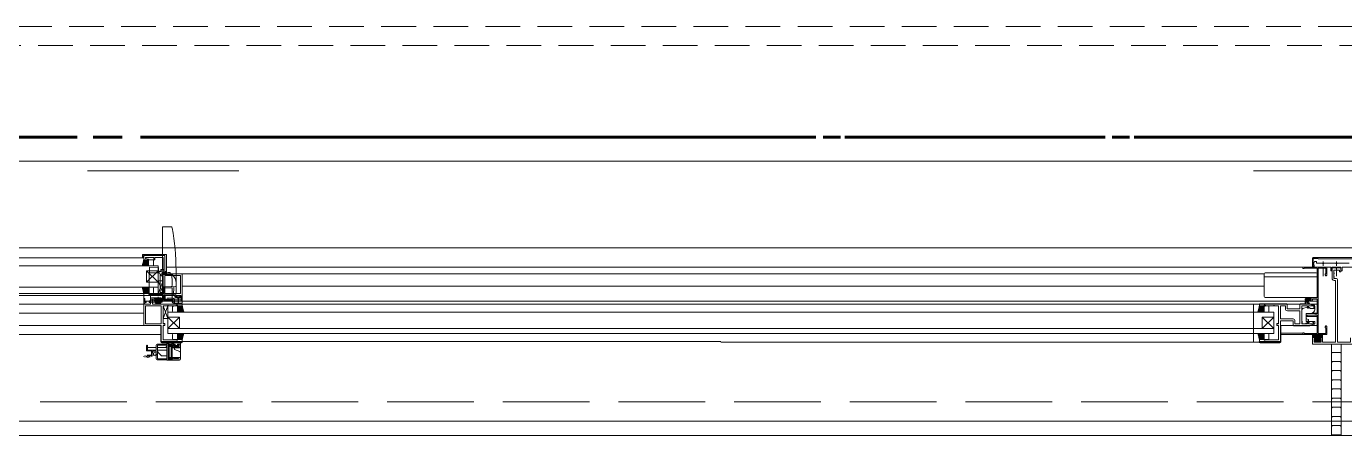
# Model space of a CAD drawing. Units: millimetres at full size, sheet at 1:30. Extents: x -16828 to 149130, y 47892 to 100313.
# Drawn here: x 1826 to 3193, y 50641 to 51066 of the extents above; entities that cross this region are included whole.
import ezdxf

# ---------------------------------------------------------------- set-up
doc = ezdxf.new("R2010")
doc.units = ezdxf.units.MM
doc.header["$LTSCALE"] = 30
for name, pattern in [('CHAIN2', [12, 9, -1, 1, -1]), ('DASHED1', [1.8, 1.2, -0.6]), ('DASHED3', [4, 3, -1]), ('DOUBLE_CHAIN1', [8.8, 5, -1, 0.6, -0.6, 0.6, -1])]:
    doc.linetypes.add(name, pattern=pattern)
for name, color, linetype, lineweight in [('0-0', 7, 'CHAIN2', 15), ('0-1', 7, 'Continuous', 15), ('2-0_通芯', 7, 'DOUBLE_CHAIN1', 15), ('2-A_建具', 7, 'Continuous', 15)]:
    doc.layers.add(name, color=color, linetype=linetype, lineweight=lineweight)

msp = doc.modelspace()

# ---------------------------------------------------------------- linework, layer by layer
at = {"layer": '0-0', "color": 1, "lineweight": 60}
msp.add_line((-9565.04, 50950.86), (35684.96, 50950.86), dxfattribs=at)
at = {"layer": '0-1'}
for p, q in [((459.96, 50835.86), (5909.96, 50835.86)), ((-6110.04, 50655.86), (31079.96, 50655.86))]:
    msp.add_line(p, q, dxfattribs=at)
at = {"layer": '0-1', "linetype": 'DASHED3'}
msp.add_line((-1280.04, 50675.86), (21780.96, 50675.86), dxfattribs=at)
at = {"layer": '2-0_通芯', "color": 1, "lineweight": 60}
msp.add_line((-10727.74, 50950.86), (35684.96, 50950.86), dxfattribs=at)
at = {"layer": '2-A_建具', "linetype": 'DASHED1'}
for p, q in [((1275.96, 51065.86), (5093.96, 51065.86)), ((649.96, 51045.86), (5719.96, 51045.86))]:
    msp.add_line(p, q, dxfattribs=at)
at = {"layer": '2-A_建具'}
for p, q in [((649.96, 50925.86), (5719.96, 50925.86)), ((1888.96, 50915.86), (2045.96, 50915.86)), ((3323.46, 50915.86), (3098.96, 50915.86)), ((1966.96, 50857.35), (1966.96, 50813.49)), ((1976.15, 50857.55), (1967.48, 50857.85)), ((1946.26, 50828.96), (1970.96, 50828.96)), ((1946.26, 50828.96), (1946.26, 50825.56)), ((1947.46, 50827.26), (1947.46, 50824.06)), ((1968.96, 50827.76), (1947.96, 50827.76)), ((1970.96, 50828.96), (1970.96, 50808.96)), ((1962.46, 50817.06), (814.96, 50817.06)), ((1947.46, 50825.56), (1388.71, 50825.56)), ((1947.46, 50823.56), (1945.96, 50817.06)), ((1952.23, 50823.56), (1946.03, 50817.36)), ((1946.36, 50817.06), (1946.03, 50817.39)), ((1947.77, 50817.06), (1946.3, 50818.53)), ((1950.82, 50823.56), (1946.45, 50819.2)), ((1949.19, 50817.06), (1946.56, 50819.68)), ((1950.6, 50817.06), (1946.83, 50820.83)), ((1949.4, 50823.56), (1946.88, 50821.03)), ((1952.02, 50817.06), (1947.1, 50821.98)), ((1952.46, 50822.37), (1947.15, 50817.06)), ((1947.99, 50823.56), (1947.3, 50822.87)), ((1952.46, 50818.03), (1947.36, 50823.13)), ((1952.46, 50823.56), (1947.46, 50823.56)), ((1952.46, 50819.45), (1948.34, 50823.56)), ((1952.46, 50820.96), (1948.56, 50817.06)), ((1952.46, 50820.86), (1949.76, 50823.56)), ((1952.46, 50819.55), (1949.97, 50817.06)), ((1952.46, 50822.27), (1951.17, 50823.56)), ((1952.46, 50818.13), (1951.39, 50817.06)), ((1952.46, 50817.06), (1952.46, 50823.56)), ((1952.46, 50822.56), (1952.46, 50818.06)), ((1956.46, 50823.56), (1953.46, 50823.56)), ((1953.46, 50817.06), (1956.46, 50817.06)), ((1962.32, 50815.56), (1953.57, 50815.86)), ((1957.46, 50818.06), (1957.46, 50822.56)), ((1962.46, 50788.49), (1962.46, 50817.06)), ((1962.8, 50815.1), (1963.26, 50809.87)), ((1968.46, 50813.49), (1965.06, 50813.49)), ((1965.06, 50810.88), (1965.06, 50813.49)), ((3174.46, 50815.86), (1970.96, 50815.86)), ((3159.96, 50816.36), (3159.96, 50824.86)), ((3160.76, 50816.36), (3159.96, 50816.36)), ((3161.87, 50818.28), (3160.76, 50816.36)), ((3160.96, 50825.86), (3208.96, 50825.86)), ((3160.96, 50824.86), (3160.96, 50818.81)), ((3165.96, 50824.86), (3160.96, 50824.86)), ((3160.96, 50818.81), (3161.87, 50818.28)), ((3161.19, 50818.77), (3162.24, 50821.66)), ((3161.61, 50818.05), (3161.41, 50818.16)), ((3161.76, 50816.86), (3161.76, 50817.79)), ((3162.53, 50821.86), (3163.76, 50821.86)), ((3178.86, 50815.86), (3162.76, 50815.86)), ((3164.26, 50821.36), (3164.26, 50820.16)), ((3164.56, 50819.86), (3170.49, 50819.86)), ((3165.96, 50824.46), (3165.96, 50824.86)), ((3203.96, 50824.46), (3165.96, 50824.46)), ((3171.16, 50817.18), (3171.16, 50821.74)), ((3171.16, 50814.98), (3171.16, 50816.18)), ((3171.16, 50806.34), (3171.16, 50813.98)), ((3171.83, 50819.86), (3184.29, 50819.86)), ((3174.96, 50807.36), (3174.96, 50815.36)), ((3179.16, 50812.36), (3179.16, 50815.56)), ((3180.26, 50815.56), (3180.26, 50812.36)), ((3189.36, 50815.86), (3180.56, 50815.86)), ((3184.96, 50817.18), (3184.96, 50821.74)), ((3184.96, 50814.98), (3184.96, 50816.18)), ((3184.96, 50806.34), (3184.96, 50813.98)), ((3185.63, 50819.86), (3198.09, 50819.86)), ((3189.66, 50812.36), (3189.66, 50815.56)), ((3190.76, 50815.56), (3190.76, 50812.36)), ((3207.16, 50815.86), (3191.06, 50815.86)), ((1950.46, 50812.06), (1962.46, 50812.06)), ((1950.46, 50812.06), (1962.46, 50800.06)), ((1950.46, 50800.06), (1962.46, 50812.06)), ((1950.46, 50812.06), (1950.46, 50800.06)), ((1962.46, 50800.06), (1950.46, 50800.06)), ((1967.46, 50801.49), (1962.46, 50801.49)), ((1967.46, 50801.49), (1962.46, 50788.49)), ((1967.46, 50788.49), (1962.46, 50801.49)), ((1965.06, 50811.26), (1963.49, 50811.29)), ((1964.46, 50808.52), (1964.46, 50788.75)), ((1968.46, 50812.82), (1965.06, 50812.82)), ((1965.06, 50810.88), (1968.46, 50810.88)), ((1966.96, 50782.37), (1966.96, 50810.74)), ((1966.96, 50806.37), (1967.19, 50807.92)), ((1967.7, 50808.35), (1976.55, 50808.04)), ((1968.46, 50810.88), (1968.46, 50808.32)), ((1970.46, 50811.54), (1970.46, 50808.25)), ((1974.96, 50809.81), (1974.96, 50808.96)), ((1980.96, 50812.47), (1980.96, 50788.13)), ((1987.46, 50808.96), (1987.46, 50778.37)), ((3109.96, 50808.96), (3109.96, 50785.46)), ((3164.96, 50805.92), (3109.96, 50805.92)), ((3163.96, 50809.96), (3110.96, 50809.96)), ((3179.76, 50811.86), (3179.66, 50811.86)), ((3185.92, 50803.06), (3185.92, 50737.79)), ((3190.26, 50811.86), (3190.16, 50811.86)), ((1962.46, 50795.06), (814.96, 50795.06)), ((1952.46, 50788.56), (824.96, 50788.56)), ((1947.76, 50786.56), (1388.71, 50786.56)), ((1947.46, 50788.56), (1945.96, 50795.06)), ((1946.36, 50795.06), (1946.03, 50794.74)), ((1952.23, 50788.56), (1946.03, 50794.76)), ((1947.77, 50795.06), (1946.3, 50793.59)), ((1950.82, 50788.56), (1946.45, 50792.93)), ((1949.19, 50795.06), (1946.56, 50792.44)), ((1950.6, 50795.06), (1946.83, 50791.29)), ((1949.4, 50788.56), (1946.88, 50791.09)), ((1952.02, 50795.06), (1947.1, 50790.14)), ((1952.46, 50789.75), (1947.15, 50795.06)), ((1947.99, 50788.56), (1947.3, 50789.25)), ((1952.46, 50794.09), (1947.36, 50788.99)), ((1947.46, 50788.06), (1947.46, 50755.16)), ((1947.46, 50786.56), (1969.53, 50786.55)), ((1952.46, 50792.68), (1948.34, 50788.56)), ((1952.46, 50791.16), (1948.56, 50795.06)), ((1952.46, 50791.26), (1949.76, 50788.56)), ((1952.46, 50792.58), (1949.97, 50795.06)), ((1952.46, 50789.85), (1951.17, 50788.56)), ((1952.46, 50793.99), (1951.39, 50795.06)), ((1952.46, 50795.06), (1952.46, 50787.86)), ((1952.46, 50789.56), (1952.46, 50794.06)), ((1952.96, 50787.37), (1963.49, 50787.74)), ((1952.96, 50787.27), (1966.96, 50787.52)), ((1953.46, 50795.06), (1956.46, 50795.06)), ((1956.46, 50788.56), (1953.46, 50788.56)), ((1957.46, 50794.06), (1957.46, 50789.56)), ((1966.96, 50789.64), (1964.46, 50789.61)), ((1979.99, 50795.83), (1967.48, 50795.39)), ((1967.96, 50794.37), (1976.83, 50794.37)), ((1968.46, 50795.42), (1968.46, 50781.87)), ((1968.46, 50786.92), (1977.29, 50787.23)), ((1969.53, 50780.56), (1969.53, 50786.56)), ((1976.96, 50799.37), (1976.96, 50796.67)), ((1976.96, 50793.87), (1976.96, 50779.87)), ((1979.99, 50787.13), (1976.98, 50787.02)), ((1980.96, 50796.83), (1980.96, 50799.37)), ((1986.26, 50786.55), (1986.26, 50781.06)), ((3109.96, 50796.06), (1987.46, 50796.06)), ((1947.46, 50777.56), (1388.71, 50777.56)), ((1954.46, 50780.56), (1948.66, 50780.56)), ((1987.46, 50780.97), (1953.04, 50780.97)), ((1953.04, 50779.47), (1966.46, 50779.47)), ((1954.96, 50782.47), (1987.46, 50782.47)), ((1954.96, 50780.97), (1954.96, 50782.47)), ((1964.96, 50784.06), (1955.46, 50784.06)), ((3164.96, 50777.56), (1956.39, 50777.56)), ((1956.96, 50782.47), (1956.96, 50780.97)), ((1958.46, 50782.47), (1958.52, 50783.11)), ((1966.4, 50783.11), (1958.52, 50783.11)), ((1958.96, 50780.56), (1968.46, 50780.56)), ((1959.46, 50783.97), (1959.46, 50782.47)), ((1962.46, 50783.97), (1959.46, 50783.97)), ((1959.66, 50779.47), (1959.66, 50778.47)), ((1965.26, 50778.47), (1959.66, 50778.47)), ((1960.46, 50783.76), (1961.1, 50782.47)), ((1960.46, 50780.97), (1960.46, 50778.47)), ((1960.76, 50780.97), (1960.76, 50778.47)), ((1962.46, 50784.9), (1962.46, 50776.87)), ((1964.46, 50783.76), (1963.82, 50782.47)), ((1964.16, 50780.97), (1964.16, 50778.47)), ((1964.46, 50780.97), (1964.46, 50778.47)), ((1965.26, 50779.47), (1965.26, 50778.47)), ((1966.46, 50782.47), (1966.4, 50783.11)), ((1966.46, 50779.47), (1966.46, 50780.97)), ((1972.46, 50775.63), (1967.46, 50762.63)), ((1972.46, 50762.63), (1967.46, 50775.63)), ((1968.46, 50781.87), (1976.96, 50781.87)), ((1976.96, 50780.37), (1968.96, 50780.37)), ((1969.53, 50780.66), (1983.61, 50780.66)), ((1969.53, 50780.56), (1983.11, 50780.56)), ((1972.56, 50783.81), (1972.46, 50781.57)), ((1972.46, 50781.57), (1976.96, 50781.37)), ((1972.46, 50747.06), (1972.46, 50775.63)), ((1972.49, 50782.31), (1976.53, 50782.13)), ((1972.56, 50783.81), (1978.03, 50783.57)), ((1977.46, 50770.06), (1977.46, 50774.56)), ((1977.96, 50780.63), (1977.96, 50778.46)), ((1978.46, 50778.37), (1987.46, 50778.37)), ((1978.46, 50775.56), (1981.46, 50775.56)), ((1979.46, 50778.37), (1979.46, 50782.07)), ((1982.11, 50784.66), (1982.11, 50785.46)), ((1982.11, 50784.96), (1984.61, 50784.96)), ((1982.46, 50769.06), (1982.46, 50776.26)), ((1982.46, 50771.45), (1986.57, 50775.56)), ((1982.46, 50772.86), (1985.16, 50775.56)), ((1982.46, 50774.27), (1983.75, 50775.56)), ((1982.46, 50775.56), (1987.46, 50775.56)), ((1982.46, 50770.03), (1987.56, 50775.13)), ((1982.46, 50774.56), (1982.46, 50770.06)), ((1982.46, 50774.37), (1987.77, 50769.06)), ((1982.46, 50772.96), (1986.36, 50769.06)), ((1982.86, 50784.26), (1982.51, 50784.26)), ((1982.69, 50775.56), (1988.89, 50769.36)), ((1983.11, 50780.76), (1982.86, 50784.26)), ((1982.9, 50769.06), (1987.82, 50773.98)), ((1983.11, 50780.76), (1983.11, 50777.81)), ((1983.61, 50777.66), (1987.46, 50777.66)), ((1984.21, 50784.26), (1983.86, 50784.26)), ((1984.1, 50775.56), (1988.47, 50771.2)), ((1984.32, 50769.06), (1988.09, 50772.83)), ((1984.61, 50785.46), (1984.61, 50784.66)), ((1985.52, 50775.56), (1988.04, 50773.03)), ((1986.26, 50781.06), (1987.46, 50781.06)), ((1986.93, 50775.56), (1987.62, 50774.87)), ((1987.46, 50776.06), (1987.46, 50777.66)), ((3104.96, 50777.46), (1987.46, 50777.46)), ((1987.46, 50775.56), (1988.96, 50769.06)), ((3098.96, 50777.46), (3098.96, 50737.76)), ((3104.96, 50775.56), (3103.46, 50769.06)), ((3109.73, 50775.56), (3103.53, 50769.36)), ((3108.32, 50775.56), (3103.95, 50771.2)), ((3108.1, 50769.06), (3104.33, 50772.83)), ((3106.9, 50775.56), (3104.38, 50773.03)), ((3109.52, 50769.06), (3104.6, 50773.98)), ((3109.96, 50774.37), (3104.65, 50769.06)), ((3105.49, 50775.56), (3104.8, 50774.87)), ((3109.96, 50770.03), (3104.86, 50775.13)), ((3104.96, 50777.66), (3104.96, 50776.06)), ((3109.96, 50775.56), (3104.96, 50775.56)), ((3109.96, 50771.45), (3105.84, 50775.56)), ((3109.96, 50772.96), (3106.06, 50769.06)), ((3109.96, 50772.86), (3107.26, 50775.56)), ((3109.96, 50774.27), (3108.67, 50775.56)), ((3109.96, 50769.06), (3109.96, 50776.26)), ((3109.96, 50774.56), (3109.96, 50770.06)), ((3163.96, 50784.46), (3110.96, 50784.46)), ((3113.96, 50775.56), (3110.96, 50775.56)), ((3114.96, 50770.06), (3114.96, 50774.56)), ((3119.92, 50775.63), (3120, 50775.63)), ((3154.59, 50774.4), (3149.95, 50772.73)), ((3152.46, 50782.86), (3152.46, 50781.56)), ((3153, 50780.36), (3152.46, 50779.82)), ((3152.46, 50780.06), (3152.46, 50778.06)), ((3155.66, 50779.36), (3152.46, 50779.36)), ((3154.76, 50780.36), (3152.76, 50780.36)), ((3152.76, 50778.23), (3152.96, 50779.36)), ((3154.35, 50780.36), (3153.35, 50779.36)), ((3154.55, 50782.77), (3154.05, 50782.27)), ((3154.26, 50781.76), (3154.6, 50781.76)), ((3154.36, 50779.36), (3156.58, 50777.68)), ((3155.47, 50782.83), (3154.4, 50781.76)), ((3156.66, 50781.33), (3154.69, 50779.36)), ((3154.96, 50779.36), (3156.78, 50777.96)), ((3156.65, 50782.66), (3155.06, 50781.07)), ((3155.06, 50781.3), (3155.06, 50780.66)), ((3157.66, 50782.66), (3155.56, 50782.66)), ((3156.15, 50774.37), (3157.46, 50773.76)), ((3156.5, 50779.82), (3156.2, 50779.52)), ((3156.66, 50781.46), (3156.66, 50780.36)), ((3156.96, 50781.76), (3158.36, 50781.76)), ((3158.19, 50782.86), (3157.09, 50781.76)), ((3161.75, 50776.27), (3157.53, 50777.54)), ((3158.64, 50781.96), (3158.46, 50781.78)), ((3158.66, 50782.06), (3158.66, 50782.56)), ((3162.46, 50771.66), (3162.46, 50775.32)), ((1947.46, 50768.06), (824.96, 50768.06)), ((1967.46, 50762.63), (1972.46, 50762.63)), ((3119.96, 50769.06), (1972.46, 50769.06)), ((1984.46, 50764.06), (1972.46, 50764.06)), ((1984.46, 50764.06), (1972.46, 50752.06)), ((1984.46, 50752.06), (1972.46, 50764.06)), ((1981.46, 50769.06), (1978.46, 50769.06)), ((1982.46, 50771.55), (1984.95, 50769.06)), ((1982.46, 50770.13), (1983.53, 50769.06)), ((1984.46, 50764.06), (1984.46, 50752.06)), ((1985.73, 50769.06), (1988.35, 50771.68)), ((1987.15, 50769.06), (1988.62, 50770.53)), ((1988.56, 50769.06), (1988.88, 50769.39)), ((3103.86, 50769.06), (3103.53, 50769.39)), ((3105.27, 50769.06), (3103.8, 50770.53)), ((3106.69, 50769.06), (3104.06, 50771.68)), ((3109.96, 50771.55), (3107.47, 50769.06)), ((3107.96, 50764.06), (3119.96, 50764.06)), ((3107.96, 50764.06), (3119.96, 50752.06)), ((3107.96, 50752.06), (3119.96, 50764.06)), ((3107.96, 50764.06), (3107.96, 50752.06)), ((3109.96, 50770.13), (3108.89, 50769.06)), ((3110.96, 50769.06), (3113.96, 50769.06)), ((3119.96, 50747.06), (3119.96, 50769.06)), ((3126.96, 50762.09), (3139.89, 50762.09)), ((3149.56, 50759.76), (3148.96, 50759.76)), ((3149.56, 50759.76), (3149.56, 50757.09)), ((3153.46, 50767.71), (3153.46, 50759.46)), ((3153.46, 50764.66), (3164.96, 50764.66)), ((3162.46, 50759.46), (3153.46, 50759.46)), ((3153.68, 50767.66), (3159.06, 50767.71)), ((3155.73, 50761.58), (3153.73, 50762.31)), ((3154.53, 50757.76), (3154.53, 50759.46)), ((3154.83, 50759.76), (3155.76, 50759.76)), ((3156.06, 50760.06), (3156.06, 50761.11)), ((3164.96, 50768.06), (3159.84, 50768.06)), ((1965.26, 50745.86), (760.46, 50745.86)), ((1965.26, 50738.26), (1965.26, 50754.57)), ((1965.46, 50754.57), (1965.26, 50754.57)), ((3119.96, 50752.06), (1972.46, 50752.06)), ((3119.96, 50747.06), (1972.46, 50747.06)), ((1977.46, 50746.06), (1977.46, 50741.56)), ((1981.46, 50747.06), (1978.46, 50747.06)), ((1982.46, 50741.75), (1987.77, 50747.06)), ((1982.46, 50743.16), (1986.36, 50747.06)), ((1982.46, 50744.58), (1984.95, 50747.06)), ((1982.46, 50747.06), (1982.46, 50739.86)), ((1982.46, 50745.99), (1983.53, 50747.06)), ((1982.46, 50746.09), (1987.56, 50740.99)), ((1982.46, 50741.56), (1982.46, 50746.06)), ((1982.69, 50740.56), (1988.89, 50746.76)), ((1982.9, 50747.06), (1987.82, 50742.14)), ((1984.32, 50747.06), (1988.09, 50743.29)), ((1985.73, 50747.06), (1988.35, 50744.44)), ((1987.15, 50747.06), (1988.62, 50745.59)), ((1987.46, 50740.56), (1988.96, 50747.06)), ((1988.56, 50747.06), (1988.88, 50746.74)), ((3104.96, 50740.56), (3103.46, 50747.06)), ((3103.86, 50747.06), (3103.53, 50746.74)), ((3109.73, 50740.56), (3103.53, 50746.76)), ((3105.27, 50747.06), (3103.8, 50745.59)), ((3106.69, 50747.06), (3104.06, 50744.44)), ((3108.1, 50747.06), (3104.33, 50743.29)), ((3109.52, 50747.06), (3104.6, 50742.14)), ((3109.96, 50741.75), (3104.65, 50747.06)), ((3109.96, 50746.09), (3104.86, 50740.99)), ((3109.96, 50743.16), (3106.06, 50747.06)), ((3109.96, 50744.58), (3107.47, 50747.06)), ((3109.96, 50745.99), (3108.89, 50747.06)), ((3109.96, 50747.06), (3109.96, 50739.86)), ((3109.96, 50741.56), (3109.96, 50746.06)), ((3110.96, 50747.06), (3113.96, 50747.06)), ((3114.96, 50746.06), (3114.96, 50741.56)), ((3126.96, 50755.16), (3164.96, 50755.16)), ((3149.96, 50747.26), (3127.16, 50747.26)), ((3127.16, 50745.86), (3174.46, 50745.86)), ((3153.36, 50757.76), (3154.53, 50757.76)), ((3153.36, 50757.09), (3153.36, 50757.76)), ((3157.53, 50755.18), (3161.75, 50756.45)), ((3161.82, 50745.91), (3159.96, 50744.38)), ((3159.96, 50745.91), (3159.96, 50742.86)), ((3162.41, 50745.91), (3159.96, 50745.91)), ((3163.11, 50745.79), (3159.96, 50742.92)), ((3164.39, 50745.64), (3161.35, 50742.86)), ((3168.9, 50745.91), (3162.17, 50739.44)), ((3165.77, 50745.61), (3162.77, 50742.86)), ((3170.31, 50745.91), (3163.21, 50739.06)), ((3167.3, 50745.73), (3163.71, 50742.39)), ((3168.41, 50745.91), (3170.41, 50745.91)), ((3170.41, 50745.91), (3170.41, 50742.86)), ((3174.96, 50746.36), (3174.96, 50754.36)), ((1950.46, 50734.16), (1950.46, 50729.26)), ((1951.46, 50732.36), (1960.46, 50732.36)), ((1980.06, 50735.86), (1961.46, 50735.86)), ((1961.76, 50732.36), (1971.46, 50732.36)), ((1965.26, 50738.26), (1987.76, 50738.26)), ((1965.96, 50738.56), (2546.21, 50738.56)), ((1986.76, 50737.26), (1966.26, 50737.26)), ((1971.46, 50737.21), (1971.46, 50735.86)), ((1971.46, 50720.75), (1971.46, 50732.39)), ((1971.96, 50735.86), (1971.96, 50737.2)), ((1971.96, 50736.36), (1972.46, 50736.36)), ((1972.46, 50737.2), (1972.46, 50735.86)), ((1972.76, 50720.74), (1972.76, 50734.68)), ((1972.76, 50734.36), (1977.06, 50734.36)), ((1972.76, 50734.36), (1973.76, 50733.36)), ((1972.92, 50735.86), (1972.92, 50737.19)), ((1973.42, 50737.19), (1973.42, 50735.86)), ((1973.76, 50733.36), (1973.76, 50721.96)), ((1976.06, 50733.36), (1973.76, 50733.36)), ((1976.06, 50733.36), (1977.06, 50734.36)), ((1976.06, 50721.96), (1976.06, 50733.36)), ((1976.5, 50735.86), (1976.5, 50737.16)), ((1977, 50737.16), (1977, 50735.86)), ((1977.06, 50734.74), (1977.06, 50720.68)), ((1984.46, 50732.16), (1977.06, 50732.16)), ((1977.46, 50735.86), (1977.46, 50737.15)), ((1977.46, 50736.36), (1977.96, 50736.36)), ((1977.96, 50737.15), (1977.96, 50735.86)), ((1984.26, 50733.56), (1978.26, 50733.56)), ((1978.46, 50740.56), (1981.46, 50740.56)), ((1978.46, 50737.15), (1978.46, 50735.86)), ((1979.46, 50730.34), (1979.46, 50732.16)), ((1980.06, 50735.86), (1980.06, 50734.41)), ((1982.46, 50744.68), (1986.57, 50740.56)), ((1982.46, 50743.26), (1985.16, 50740.56)), ((1982.46, 50741.85), (1983.75, 50740.56)), ((1982.46, 50740.56), (1987.46, 50740.56)), ((1982.46, 50734.41), (1982.46, 50735.86)), ((1982.46, 50735.86), (1985.46, 50735.86)), ((1983.76, 50734.41), (1983.76, 50733.56)), ((1984.1, 50740.56), (1988.47, 50744.93)), ((1985.46, 50720.26), (1985.46, 50737.18)), ((1985.46, 50733.46), (1985.46, 50734.86)), ((1985.52, 50740.56), (1988.04, 50743.09)), ((1986.93, 50740.56), (1987.62, 50741.25)), ((1987.46, 50738.56), (1987.46, 50740.06)), ((1987.76, 50738.56), (1987.76, 50738.26)), ((2546.21, 50737.76), (3127.16, 50737.76)), ((3108.32, 50740.56), (3103.95, 50744.93)), ((3106.9, 50740.56), (3104.38, 50743.09)), ((3104.66, 50738.56), (3104.66, 50738.26)), ((3127.16, 50738.26), (3104.66, 50738.26)), ((3105.49, 50740.56), (3104.8, 50741.25)), ((3109.96, 50740.56), (3104.96, 50740.56)), ((3105.66, 50737.26), (3126.16, 50737.26)), ((3109.96, 50744.68), (3105.84, 50740.56)), ((3109.96, 50743.26), (3107.26, 50740.56)), ((3109.96, 50741.85), (3108.67, 50740.56)), ((3113.96, 50740.56), (3110.96, 50740.56)), ((3159.96, 50742.86), (3163.71, 50742.86)), ((3159.96, 50735.86), (3159.96, 50742.36)), ((3160.46, 50742.86), (3162.96, 50742.86)), ((3162.78, 50741.46), (3162.16, 50740.84)), ((3162.16, 50740.96), (3162.16, 50739.56)), ((3163.71, 50741.46), (3162.66, 50741.46)), ((3168.16, 50739.06), (3162.66, 50739.06)), ((3163.71, 50742.86), (3163.71, 50741.46)), ((3167.11, 50741.55), (3164.62, 50739.06)), ((3168.38, 50741.41), (3166.04, 50739.06)), ((3167.11, 50742.86), (3167.11, 50741.46)), ((3170.41, 50742.86), (3167.11, 50742.86)), ((3167.11, 50741.46), (3168.16, 50741.46)), ((3168.66, 50740.27), (3167.45, 50739.06)), ((3167.96, 50742.86), (3169.96, 50742.86)), ((3170.41, 50744.6), (3168.42, 50742.86)), ((3168.66, 50740.96), (3168.66, 50739.56)), ((3170.41, 50743.43), (3169.84, 50742.86)), ((3179.96, 50735.86), (3179.96, 50640.86)), ((3191.96, 50735.86), (3182.96, 50735.86)), ((3189.96, 50735.86), (3189.96, 50640.86)), ((1948.96, 50722.5), (1948.76, 50722.5)), ((1950.86, 50723.76), (1956.36, 50723.76)), ((1951.96, 50723.26), (1951.76, 50723.26)), ((1954.96, 50722.5), (1954.76, 50722.5)), ((1961.46, 50719.56), (1984.46, 50719.56)), ((1961.76, 50729.66), (1971.46, 50729.66)), ((1962.06, 50728.56), (1961.76, 50728.56)), ((1961.76, 50720.76), (1971.46, 50720.76)), ((1962.06, 50728.56), (1962.06, 50727.56)), ((1962.06, 50727.56), (1965.86, 50723.76)), ((1965.86, 50723.76), (1971.46, 50723.76)), ((1971.46, 50719.56), (1971.46, 50719.26)), ((1971.46, 50719.26), (1984.46, 50719.26)), ((1973.76, 50721.96), (1976.06, 50721.96)), ((1976.06, 50721.96), (1977.06, 50720.96)), ((1977.06, 50722.06), (1985.46, 50722.06)), ((1984.8, 50728.4), (1979.46, 50730.34)), ((1985.46, 50720.56), (1985.46, 50721.26)), ((3180.96, 50727.36), (3179.96, 50726.36)), ((3180.96, 50717.86), (3179.96, 50716.86)), ((3180.96, 50727.36), (3188.96, 50727.36)), ((3180.96, 50717.86), (3188.96, 50717.86)), ((3189.96, 50726.36), (3188.96, 50727.36)), ((3189.96, 50716.86), (3188.96, 50717.86)), ((3180.96, 50708.36), (3179.96, 50707.36)), ((3180.96, 50708.36), (3188.96, 50708.36)), ((3189.96, 50707.36), (3188.96, 50708.36)), ((3180.96, 50698.86), (3179.96, 50697.86)), ((3180.96, 50698.86), (3188.96, 50698.86)), ((3189.96, 50697.86), (3188.96, 50698.86)), ((3180.96, 50689.36), (3179.96, 50688.36)), ((3180.96, 50679.86), (3179.96, 50678.86)), ((3180.96, 50689.36), (3188.96, 50689.36)), ((3180.96, 50679.86), (3188.96, 50679.86)), ((3189.96, 50688.36), (3188.96, 50689.36)), ((3189.96, 50678.86), (3188.96, 50679.86)), ((3180.96, 50670.36), (3179.96, 50669.36)), ((3180.96, 50670.36), (3188.96, 50670.36)), ((3189.96, 50669.36), (3188.96, 50670.36)), ((3180.96, 50660.86), (3179.96, 50659.86)), ((3180.96, 50651.36), (3179.96, 50650.36)), ((3180.96, 50660.86), (3188.96, 50660.86)), ((3180.96, 50651.36), (3188.96, 50651.36)), ((3189.96, 50659.86), (3188.96, 50660.86)), ((3189.96, 50650.36), (3188.96, 50651.36)), ((5478.46, 50640.86), (891.46, 50640.86)), ((3180.96, 50641.86), (3179.96, 50640.86)), ((3180.96, 50641.86), (3188.96, 50641.86)), ((3189.96, 50640.86), (3188.96, 50641.86))]:
    msp.add_line(p, q, dxfattribs=at)
for points in [[(1969.46, 50827.96), (1947.26, 50827.96), (1947.26, 50825.56)], [(3109.96, 50808.96), (1969.46, 50808.96), (1969.46, 50827.96)], [(1952.24, 50824.15), (1949.39, 50824.91), (1949.39, 50825.83), (1957.96, 50825.83), (1957.96, 50823.56), (1958.96, 50823.56), (1958.96, 50825.83), (1967.46, 50825.83), (1967.46, 50808.96), (1965.46, 50808.96), (1965.46, 50806.86), (1966.26, 50806.86)], [(1963.26, 50809.87), (1953.26, 50809.87), (1953.26, 50815.56)], [(3149.96, 50815.86), (3149.96, 50814.26), (3151.16, 50814.26)], [(3151.76, 50814.86), (3164.96, 50814.86), (3164.96, 50783.86), (3153.46, 50783.86)], [(3174.46, 50754.86), (3173.96, 50754.86), (3173.36, 50753.82), (3173.36, 50752.86), (3174.06, 50752.86), (3174.06, 50747.06), (3166.16, 50747.06), (3166.16, 50814.66), (3174.06, 50814.66), (3174.06, 50808.86), (3173.36, 50808.86), (3173.36, 50807.9), (3173.96, 50806.86), (3174.46, 50806.86)], [(3180.46, 50804.13), (3180.46, 50809.2), (3180.58, 50809.39), (3180.58, 50809.94), (3180.46, 50810.12), (3180.46, 50810.2), (3180.58, 50810.39), (3180.58, 50810.94), (3180.46, 50811.12), (3180.46, 50814.66)], [(3180.96, 50815.16), (3184.29, 50815.16), (3184.48, 50815.02)], [(3189.46, 50814.66), (3189.46, 50811.06), (3187.96, 50811.06), (3187.96, 50812.66), (3182.39, 50812.66), (3182.39, 50809.8), (3182.55, 50809.61), (3182.55, 50809.11), (3182.39, 50808.92), (3182.39, 50806), (3182.55, 50805.81), (3182.55, 50805.31), (3182.39, 50805.12), (3182.39, 50804.06), (3184.92, 50804.06)], [(3185.44, 50815.02), (3185.63, 50815.16), (3188.96, 50815.16)], [(1952.96, 50787.27), (1952.96, 50809.87), (1963.49, 50809.5), (1963.49, 50811.29)], [(1966.59, 50807.03), (1967.46, 50807.03), (1967.46, 50788.49), (1962.42, 50788.49)], [(3170.46, 50742.36), (3170.46, 50737.79), (3183.99, 50737.79), (3183.99, 50802.13), (3182.46, 50802.13)], [(1947.46, 50786.56), (1967.53, 50786.56), (1967.53, 50782.06)], [(1954.46, 50786.56), (1954.46, 50779.86), (1953.06, 50779.86), (1953.06, 50779.06), (1954.46, 50779.06), (1954.46, 50777.56), (1948.66, 50777.56), (1948.66, 50779.06), (1950.06, 50779.06), (1950.06, 50779.86), (1948.66, 50779.86), (1948.66, 50782.96)], [(1961.5, 50788.49), (1955.19, 50788.49), (1953.46, 50787.86), (1952.46, 50787.86)], [(1969.46, 50781.56), (1969.46, 50786.56), (1979.56, 50786.56), (1979.56, 50785.26)], [(1980.56, 50784.26), (1981.86, 50784.26), (1981.86, 50785.06), (1980.76, 50785.06), (1980.76, 50786.56), (1985.96, 50786.56), (1985.96, 50785.06), (1984.86, 50785.06), (1984.86, 50784.26), (1986.26, 50784.26)], [(1981.06, 50786.56), (1981.06, 50785.46), (1982.11, 50785.46)], [(1984.61, 50785.46), (1985.66, 50785.46), (1985.66, 50786.56)], [(1956.39, 50777.56), (1956.39, 50782.56), (1959.27, 50782.56), (1965, 50783.06)], [(1967.53, 50782.06), (1964.65, 50782.06), (1958.92, 50781.56)], [(1968.33, 50757.09), (1967.46, 50757.09), (1967.46, 50775.63), (1972.5, 50775.63)], [(1973.42, 50775.63), (1979.73, 50775.63), (1981.46, 50776.26), (1982.46, 50776.26)], [(1983.61, 50777.66), (1983.61, 50780.76), (1983.86, 50784.26)], [(1983.61, 50780.56), (3154.76, 50780.56), (3154.76, 50781.36), (3153.66, 50781.36), (3153.66, 50782.86), (3158.86, 50782.86), (3158.86, 50781.36), (3157.76, 50781.36), (3157.76, 50780.56), (3164.96, 50780.56)], [(3162.46, 50775.32), (3157.39, 50777.46), (3157.39, 50777.66), (3147.46, 50777.66), (3147.46, 50777.46), (3133.46, 50777.46), (3133.46, 50777.66), (3104.96, 50777.66)], [(3109.96, 50776.26), (3110.96, 50776.26), (3112.69, 50775.63), (3119, 50775.63)], [(3120.92, 50775.63), (3124.96, 50775.63), (3124.96, 50757.09), (3124.09, 50757.09)], [(3132.03, 50772.63), (3132.03, 50775.63), (3126.96, 50775.63), (3126.96, 50762.09)], [(3146.96, 50777.06), (3146.96, 50772.56), (3133.96, 50772.56), (3133.96, 50777.06)], [(3162.46, 50757.4), (3162.46, 50759.46), (3160.16, 50759.46), (3160.16, 50758.66), (3161.26, 50758.66), (3161.26, 50757.45), (3160.06, 50757.09), (3156.06, 50757.09), (3156.06, 50758.66), (3157.16, 50758.66), (3157.16, 50759.46), (3154.86, 50759.46), (3154.86, 50757.09), (3148.96, 50757.09), (3148.96, 50775.63), (3154.86, 50775.63), (3154.86, 50773.26), (3155.86, 50773.26), (3155.86, 50775.63), (3160.06, 50775.63), (3161.46, 50775.21), (3161.46, 50773.76)], [(3162.46, 50772.96), (3157.46, 50772.96), (3157.46, 50773.76)], [(3160.06, 50781.56), (3160.06, 50782.66), (3164.96, 50782.66), (3164.96, 50767.36), (3162.65, 50767.36)], [(3126.96, 50739.06), (3126.96, 50760.16), (3139.96, 50760.16), (3139.96, 50755.66)], [(3141.89, 50760.09), (3141.89, 50757.09), (3147.03, 50757.09), (3147.03, 50770.63), (3134.03, 50770.63)], [(3154.66, 50764.66), (3154.66, 50765.96), (3164.96, 50765.96), (3164.96, 50746.86), (3151.76, 50746.86)], [(3153.46, 50767.71), (3159.06, 50767.71), (3159.7, 50767.94), (3161.39, 50769.36), (3162.46, 50771.66)], [(3162.26, 50767.66), (3157.96, 50767.66), (3153.92, 50767.31)], [(824.96, 50755.16), (1965.46, 50755.16), (1965.46, 50739.06)], [(1982.46, 50739.86), (1981.46, 50739.86), (1979.73, 50740.49), (1967.46, 50740.49), (1967.46, 50755.16), (1969.46, 50755.16), (1969.46, 50757.26), (1968.66, 50757.26)], [(3123.76, 50757.26), (3122.96, 50757.26), (3122.96, 50755.16), (3124.96, 50755.16), (3124.96, 50740.49), (3112.69, 50740.49), (3110.96, 50739.86), (3109.96, 50739.86)], [(3126.96, 50755.26), (3140.46, 50755.26), (3140.46, 50755.06), (3157.39, 50755.06), (3157.39, 50755.16), (3161.75, 50756.45), (3162.26, 50756.81), (3162.46, 50757.4)], [(3127.16, 50737.76), (3127.16, 50754.57), (3126.96, 50754.57)], [(3151.16, 50747.46), (3149.96, 50747.46), (3149.96, 50745.86)], [(1960.46, 50734.86), (1960.46, 50729.66), (1951.46, 50729.66), (1951.46, 50734.16)], [(1966.26, 50737.26), (1965.55, 50737.55), (1965.26, 50738.26)], [(1982.96, 50720.96), (1978.26, 50720.96), (1978.26, 50721.76), (1977.26, 50721.76), (1977.26, 50720.66), (1972.66, 50720.66), (1972.66, 50734.76), (1977.26, 50734.76), (1977.26, 50732.46), (1984.46, 50732.46)], [(1978.26, 50733.56), (1978.26, 50735.06), (1979.76, 50735.06), (1979.76, 50735.86)], [(1978.76, 50733.56), (1978.76, 50734.41), (1983.76, 50734.41)], [(1982.76, 50735.86), (1982.76, 50735.06), (1984.26, 50735.06), (1984.26, 50733.56)], [(1987.76, 50738.26), (1987.47, 50737.55), (1986.76, 50737.26)], [(3104.96, 50740.06), (3104.96, 50738.56), (3126.46, 50738.56)], [(3209.96, 50742.36), (3209.96, 50735.86), (3159.96, 50735.86)], [(3163.46, 50742.36), (3163.46, 50741.86), (3161.96, 50741.86), (3161.96, 50737.79), (3168.96, 50737.79), (3168.96, 50741.86), (3167.46, 50741.86), (3167.46, 50742.36)], [(3185.92, 50737.79), (3199.46, 50737.79), (3199.46, 50742.36)], [(1950.96, 50728.76), (1955.56, 50728.76), (1955.56, 50724.56), (1950.86, 50724.56), (1950.86, 50723.76)], [(1957.66, 50724.94), (1957.41, 50725.15), (1957.09, 50725.07), (1956.82, 50725.54), (1957.38, 50726.1), (1957.28, 50726.36), (1956.66, 50726.36), (1956.66, 50728.56), (1960.46, 50728.56), (1960.46, 50725.56), (1960.76, 50725.26), (1960.91, 50724.93), (1960.46, 50724.39), (1960.46, 50720.56)], [(1977.06, 50720.96), (1972.76, 50720.96), (1973.76, 50721.96)], [(1984.96, 50721.76), (1983.76, 50721.76), (1983.46, 50721.46)]]:
    msp.add_lwpolyline(points, dxfattribs=at)
for points in [[(1969.46, 50788.49), (1985.53, 50788.49), (1985.53, 50807.03), (1969.46, 50807.03)], [(1949.39, 50757.09), (1965.46, 50757.09), (1965.46, 50775.63), (1949.39, 50775.63)], [(1961.76, 50720.46), (1971.46, 50720.46), (1971.46, 50732.66), (1970.66, 50732.66), (1970.66, 50733.56), (1971.46, 50733.56), (1971.46, 50734.96), (1961.76, 50734.96)]]:
    msp.add_lwpolyline(points, close=True, dxfattribs=at)
msp.add_circle((1958.97, 50725.66), 1.45, dxfattribs=at)
for centre, radius, start, end in [((1967.46, 50857.35), 0.5, 88, 180), ((1976.11, 50856.55), 1, 9.79346, 88), ((1715.96, 50811.65), 265, 0.17857, 9.79346), ((1947.26, 50827.96), 1, 90, 179.99999), ((1947.96, 50827.26), 0.5, 90, 180), ((1968.96, 50827.26), 0.5, 0, 90), ((1969.96, 50827.96), 1, 0, 90), ((1947.96, 50824.06), 0.5, 180, 270), ((1952.16, 50823.86), 0.3, 270, 75), ((1953.46, 50822.56), 1, 90.0001, 180.0001), ((1953.46, 50818.06), 1, 180.0001, 270.0001), ((1953.56, 50815.56), 0.3, 88, 180), ((1956.46, 50822.56), 1, 0.0001, 90.0001), ((1956.46, 50818.06), 1, 270.0001, 0.0001), ((1962.3, 50815.06), 0.5, 5, 88.02699), ((3151.16, 50814.56), 0.3, 270, 0), ((3151.76, 50814.56), 0.3, 90, 180), ((3160.96, 50824.86), 1, 90, 180), ((3161.66, 50818.6), 0.5, 160.00375, 240.00007), ((3161.46, 50817.79), 0.3, 0, 60.01506), ((3162.76, 50816.86), 1, 180, 270), ((3162.53, 50821.56), 0.3, 90, 159.98725), ((3163.76, 50821.36), 0.5, 0, 90), ((3164.56, 50820.16), 0.3, 180, 270), ((3170.49, 50819.66), 0.2, 16.60294, 90), ((3171.16, 50819.86), 0.5, 196.5981, 343.3939), ((3171.83, 50819.66), 0.2, 90, 163.39706), ((3174.46, 50815.36), 0.5, 0, 90), ((3178.86, 50815.56), 0.3, 0, 90), ((3180.56, 50815.56), 0.3, 90, 180), ((3180.96, 50814.66), 0.5, 90, 180), ((3184.29, 50819.66), 0.2, 16.60294, 90), ((3184.96, 50819.86), 0.5, 196.5981, 343.3939), ((3184.96, 50815.16), 0.5, 196.60155, 343.39845), ((3185.63, 50819.66), 0.2, 90, 163.39706), ((3188.96, 50814.66), 0.5, 0, 90), ((3189.36, 50815.56), 0.3, 0, 90), ((3191.06, 50815.56), 0.3, 90, 180), ((1963.46, 50808.52), 1, 0, 90), ((1963.46, 50808.5), 1, 0, 88), ((1966.26, 50807.06), 0.2, 270, 324.90037), ((1966.59, 50806.83), 0.2, 90, 144.90037), ((1966.46, 50810.74), 0.5, 0, 16.57035), ((1967.69, 50807.85), 0.5, 88, 171.46923), ((1969.96, 50809.46), 0.5, 180, 270), ((1971.46, 50810.95), 0.5, 180, 268.6024), ((1970.96, 50790.46), 20, 81.24067, 88.6024), ((1970.96, 50790.46), 20, 79.17457, 81.24067), ((1974.66, 50809.81), 0.3, 0, 79.17457), ((1975.59, 50807.07), 1, 5.53061, 88), ((1976.5, 50807.04), 1, 49.17186, 88), ((1895.96, 50799.36), 81, 0.00856, 5.53061), ((1969.96, 50799.47), 11, 359.4814, 49.17186), ((1986.46, 50807.96), 1, 0, 90), ((3110.96, 50808.96), 1, 90, 179.99999), ((3163.96, 50808.96), 1, 0, 90), ((3174.46, 50807.36), 0.5, 270, 0), ((3179.66, 50812.36), 0.5, 180, 270), ((3179.76, 50812.36), 0.5, 270, 0), ((3182.46, 50804.13), 2, 180, 270), ((3184.92, 50803.06), 1, 0, 90), ((3190.16, 50812.36), 0.5, 180, 270), ((3190.26, 50812.36), 0.5, 270, 0), ((1947.96, 50788.06), 0.5, 90, 180), ((1953.46, 50794.06), 1, 89.9999, 179.9999), ((1953.46, 50789.56), 1, 179.9999, 269.9999), ((1956.46, 50794.06), 1, 359.9999, 89.9999), ((1956.46, 50789.56), 1, 269.9999, 359.9999), ((1961.5, 50788.29), 0.2, 23.57818, 90), ((1961.96, 50788.49), 0.3, 203.57818, 336.42182), ((1962.42, 50788.29), 0.2, 90, 156.42182), ((1962.5, 50788.29), 0.2, 23.57818, 90), ((1962.96, 50788.49), 0.3, 203.57818, 336.42182), ((1963.42, 50788.29), 0.2, 90, 156.42182), ((1963.46, 50788.74), 1, 272, 0), ((1967.46, 50795.89), 0.5, 180, 272), ((1967.96, 50795.37), 1, 180, 270), ((1975.96, 50796.67), 1, 272, 0), ((1975.96, 50793.87), 1, 0, 30), ((1977.25, 50788.23), 1, 272, 355.1492), ((1863.66, 50797.87), 115, 355.1492, 358.95761), ((1979.96, 50796.83), 1, 272, 0), ((1979.96, 50788.13), 1, 272, 0), ((1948.06, 50782.96), 0.6, 0, 180), ((1955.46, 50783.06), 1, 90, 180), ((1958.96, 50781.06), 0.5, 95, 270), ((1962.46, 50774.47), 9.5, 65.47227, 114.52773), ((1964.96, 50783.56), 0.5, 275, 90), ((1968.96, 50782.37), 2, 180, 270), ((1968.46, 50781.56), 1, 270, 0), ((1971.5, 50775.83), 0.2, 270, 336.42182), ((1971.96, 50775.63), 0.3, 23.57818, 156.42182), ((1972.42, 50775.83), 0.2, 203.57818, 270), ((1972.5, 50775.83), 0.2, 270, 336.42182), ((1972.96, 50775.63), 0.3, 23.57818, 156.42182), ((1973.42, 50775.83), 0.2, 203.57818, 270), ((1976.46, 50780.63), 1.5, 0, 87.4552), ((1978.46, 50779.87), 1.5, 180, 270), ((1978.46, 50774.56), 1, 89.9999, 179.9999), ((1977.96, 50782.07), 1.5, 15.61325, 87.4552), ((1977.96, 50782.07), 1.5, 0, 15.61325), ((1980.56, 50785.26), 1, 180, 270), ((1981.46, 50774.56), 1, 359.9999, 89.9999), ((1982.51, 50784.66), 0.4, 180, 270), ((1983.36, 50777.81), 0.25, 180, 0), ((1984.21, 50784.66), 0.4, 270, 0), ((1986.86, 50781.66), 0.6, 180, 0), ((1986.96, 50776.06), 0.5, 270, 0), ((3105.46, 50776.06), 0.5, 180, 270), ((3110.96, 50785.46), 1, 180, 270), ((3110.96, 50774.56), 1, 90.0001, 180.0001), ((3113.96, 50774.56), 1, 0.0001, 90.0001), ((3119, 50775.83), 0.2, 270, 336.42182), ((3119.46, 50775.63), 0.3, 23.57818, 156.42182), ((3119.92, 50775.83), 0.2, 203.57818, 270), ((3120, 50775.83), 0.2, 270, 336.42182), ((3120.46, 50775.63), 0.3, 23.57818, 156.42182), ((3120.92, 50775.83), 0.2, 203.57818, 270), ((3134.03, 50772.63), 2, 180, 270), ((3133.46, 50777.06), 0.5, 0, 90), ((3147.46, 50777.06), 0.5, 90, 180), ((3150.46, 50771.32), 1.5, 109.85326, 179.99999), ((3153.46, 50782.86), 1, 90, 180), ((3153.46, 50781.56), 1, 180, 270), ((3152.76, 50780.06), 0.3, 90, 180), ((3152.66, 50778.06), 0.2, 180.00001, 60), ((3154.26, 50782.06), 0.3, 135, 270), ((3154.76, 50782.56), 0.3, 90, 135), ((3154.93, 50773.46), 1, 93.88684, 109.85326), ((3154.6, 50782.06), 0.3, 270, 326.94427), ((3154.76, 50780.66), 0.3, 270, 0), ((3155.06, 50781.76), 0.25, 303.05573, 146.94427), ((3155.36, 50781.3), 0.3, 123.05573, 180), ((3155.36, 50782.66), 0.2, 0, 90), ((3155.66, 50780.36), 1, 270, 0), ((3155.73, 50773.46), 1, 65, 82.59308), ((3156.76, 50777.76), 0.2, 204.41711, 84.41711), ((3156.96, 50781.46), 0.3, 90, 180), ((3157.39, 50777.06), 0.5, 73.30076, 90), ((3157.86, 50782.66), 0.2, 90, 180), ((3158.36, 50782.56), 0.3, 0, 90), ((3158.36, 50782.06), 0.3, 270, 0), ((3159.06, 50781.56), 1, 270, 0), ((3161.96, 50773.76), 0.5, 180, 0), ((3161.46, 50775.32), 1, 0, 73.30076), ((3163.96, 50785.46), 1, 270, 0), ((1978.46, 50770.06), 1, 179.9999, 269.9999), ((1981.46, 50770.06), 1, 269.9999, 359.9999), ((3110.96, 50770.06), 1, 180.0001, 270.0001), ((3113.96, 50770.06), 1, 270.0001, 0.0001), ((3139.89, 50760.09), 2, 0, 90), ((3153.76, 50767.36), 0.3, 90.5, 179.99999), ((3153.96, 50766.81), 0.5, 95, 180), ((3153.96, 50762.76), 0.5, 180, 250), ((3154.83, 50759.46), 0.3, 90, 179.99999), ((3155.56, 50761.11), 0.5, 0, 70), ((3155.76, 50760.06), 0.3, 270, 0), ((3159.05, 50768.71), 1, 270.5, 310), ((3159.46, 50771.66), 3, 310, 0), ((3162.26, 50767.46), 0.2, 14.47751, 90), ((3162.65, 50767.56), 0.2, 194.47751, 270), ((1948.46, 50756.16), 1, 180, 270), ((1968.33, 50757.29), 0.2, 270, 324.90037), ((1968.66, 50757.06), 0.2, 90, 144.90037), ((1978.46, 50746.06), 1, 90.0001, 180.0001), ((1981.46, 50746.06), 1, 0.0001, 90.0001), ((3110.96, 50746.06), 1, 89.9999, 179.9999), ((3113.96, 50746.06), 1, 359.9999, 89.9999), ((3123.76, 50757.06), 0.2, 35.09963, 90), ((3124.09, 50757.29), 0.2, 215.09963, 270), ((3140.46, 50755.66), 0.5, 180, 270), ((3151.16, 50747.16), 0.3, 0, 90), ((3151.76, 50747.16), 0.3, 180, 270), ((3157.39, 50755.66), 0.5, 270, 286.69924), ((3161.46, 50757.4), 1, 286.69924, 0), ((3165.39, 50760.61), 15, 258.52158, 270.05735), ((3165.42, 50760.61), 15, 269.94259, 281.47842), ((3174.46, 50754.36), 0.5, 0, 90), ((3174.46, 50746.36), 0.5, 270, 0), ((1950.96, 50734.16), 0.5, 359.99999, 180.00001), ((1961.46, 50734.86), 1, 90.00001, 179.99999), ((1966.26, 50738.26), 1, 180, 270), ((1965.96, 50739.06), 0.5, 180, 270), ((1978.46, 50741.56), 1, 180.0001, 270.0001), ((1981.46, 50741.56), 1, 270.0001, 0.0001), ((1984.46, 50734.86), 1, 0.00001, 89.99999), ((1984.46, 50733.46), 1, 270.00001, 359.99999), ((1984.46, 50733.16), 1, 270, 0), ((1986.76, 50738.26), 1, 270, 0), ((1986.96, 50740.06), 0.5, 0, 90), ((3105.66, 50738.26), 1, 180, 270), ((3105.46, 50740.06), 0.5, 90, 180), ((3110.96, 50741.56), 1, 179.9999, 269.9999), ((3113.96, 50741.56), 1, 269.9999, 359.9999), ((3126.16, 50738.26), 1, 270, 0), ((3126.46, 50739.06), 0.5, 270, 0), ((3160.46, 50742.36), 0.5, 90, 180), ((3162.66, 50740.96), 0.5, 90, 180), ((3162.66, 50739.56), 0.5, 180, 270), ((3162.96, 50742.36), 0.5, 0, 90), ((3167.96, 50742.36), 0.5, 90, 180), ((3168.16, 50740.96), 0.5, 0, 90), ((3168.16, 50739.56), 0.5, 270, 0), ((3169.96, 50742.36), 0.5, 0, 90), ((1948.86, 50722.04), 1.72, 29.20254, 150.79746), ((1951.86, 50723.72), 1.72, 209.20254, 330.79746), ((1950.96, 50729.26), 0.5, 180.00001, 269.99999), ((1954.86, 50722.04), 1.72, 29.20254, 150.79746), ((1956.36, 50725.06), 1.3, 269.99998, 354.7841), ((1961.46, 50720.56), 1, 180.00001, 269.99999), ((1982.96, 50721.46), 0.5, 270.00001, 359.99999), ((1984.46, 50720.56), 1, 270.00001, 359.99999), ((1984.46, 50720.26), 1, 270, 0), ((1984.46, 50727.46), 1, 0, 70), ((1984.96, 50721.26), 0.5, 0.00001, 89.99999)]:
    msp.add_arc(centre, radius, start, end, dxfattribs=at)

doc.saveas('drawing.dxf')
